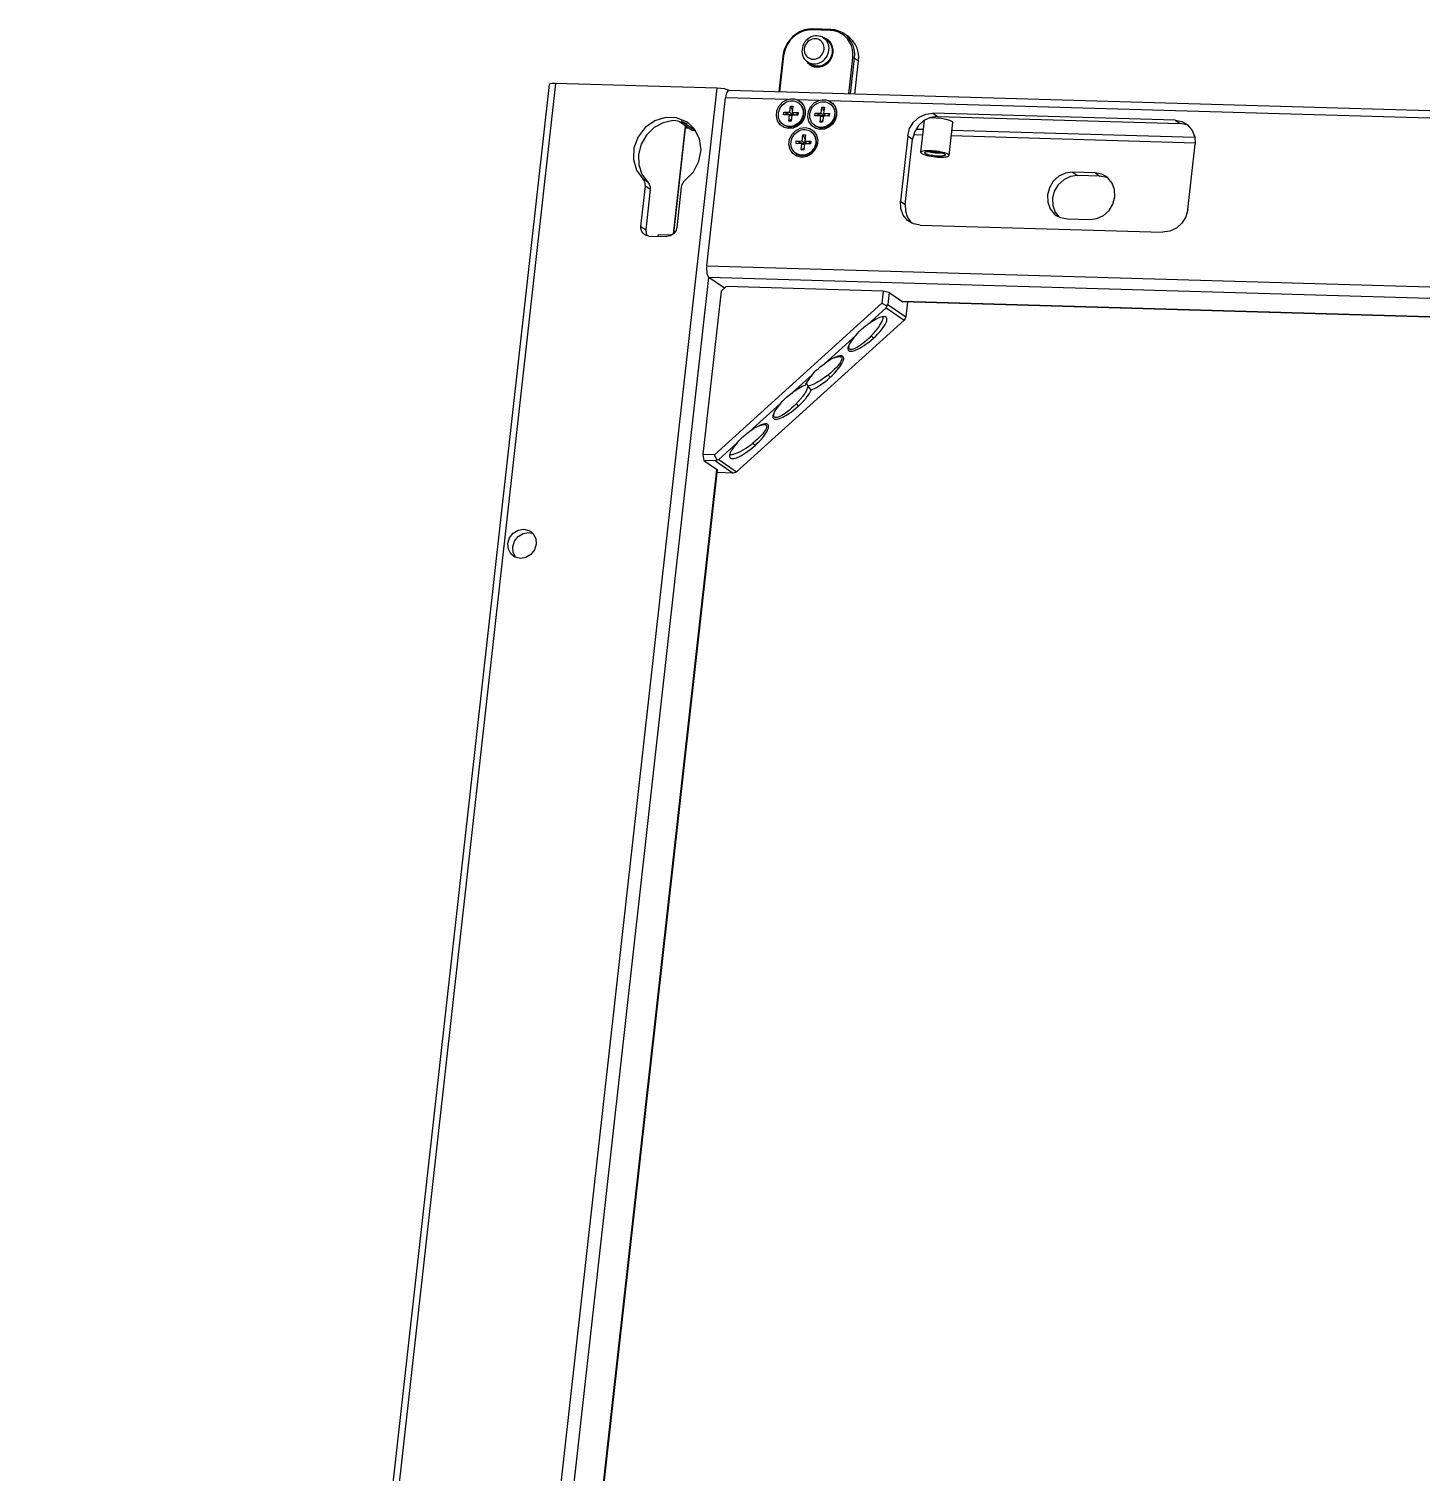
# Model space of a CAD drawing. Header units: millimetres. Extents: x -3132 to 28633, y 682 to 5849.
# Drawn here: x 20301 to 20532.8, y 2371 to 2611.2 of the extents above; entities that cross this region are included whole.
import ezdxf

# ---------------------------------------------------------------- set-up
doc = ezdxf.new("R2010")
doc.units = ezdxf.units.MM
doc.layers.add('02___PRT_ALL_AXES', color=7, linetype='Continuous')

msp = doc.modelspace()

# ---------------------------------------------------------------- linework, layer by layer
at = {"color": 7, "linetype": 'Continuous'}
for p, q in [((20431.514, 2611.213), (20431.407, 2611.036)), ((20434.396, 2610.949), (20431.407, 2611.036)), ((20434.504, 2611.126), (20431.514, 2611.213)), ((20434.504, 2611.126), (20434.396, 2610.949)), ((20433.419, 2609.669), (20433.297, 2609.701)), ((20433.318, 2609.689), (20433.861, 2609.312)), ((20434.053, 2609.369), (20433.665, 2609.611)), ((20433.861, 2609.312), (20433.924, 2609.267)), ((20434.381, 2609.049), (20434.053, 2609.369)), ((20437.371, 2609.954), (20436.719, 2610.406)), ((20426.508, 2606.681), (20425.844, 2600.739)), ((20426.651, 2606.731), (20425.981, 2600.735)), ((20426.508, 2606.681), (20426.651, 2606.731)), ((20437.491, 2600.399), (20438.161, 2606.395)), ((20437.802, 2600.39), (20438.467, 2606.332)), ((20438.467, 2606.332), (20438.161, 2606.395)), ((20438.467, 2606.332), (20439.119, 2605.879)), ((20430.518, 2605.791), (20430.581, 2605.745)), ((20430.581, 2605.745), (20431.125, 2605.368)), ((20430.933, 2605.311), (20431.321, 2605.069)), ((20431.325, 2605.246), (20431.125, 2605.368)), ((20438.503, 2600.37), (20439.119, 2605.879)), ((20387.621, 2601.943), (20300.995, 1827.119)), ((20388.668, 2602.142), (20302.042, 1827.319)), ((20328.948, 1826.534), (20415.574, 2601.358)), ((20415.574, 2601.358), (20388.668, 2602.142)), ((20413.842, 2571.78), (20416.97, 2599.758)), ((20417.014, 2600.054), (20416.97, 2599.758)), ((20427.274, 2599.457), (20416.97, 2599.758)), ((20417.078, 2600.324), (20417.014, 2600.054)), ((20729.075, 2591.9), (20417.56, 2600.98)), ((20428.938, 2599.409), (20429.549, 2599.007)), ((20432.506, 2599.305), (20428.938, 2599.409)), ((20429.1, 2598.909), (20429.208, 2598.834)), ((20429.1, 2598.909), (20429.157, 2598.868)), ((20434.17, 2599.256), (20434.781, 2598.855)), ((20711.284, 2591.179), (20434.17, 2599.256)), ((20426.625, 2596.919), (20426.674, 2597.354)), ((20427.612, 2596.89), (20426.625, 2596.919)), ((20426.674, 2597.354), (20427.66, 2597.325)), ((20427.497, 2595.864), (20427.612, 2596.89)), ((20427.66, 2597.325), (20427.775, 2598.351)), ((20427.66, 2597.325), (20427.771, 2597.239)), ((20427.771, 2597.239), (20427.871, 2597.159)), ((20427.775, 2598.351), (20428.194, 2598.339)), ((20427.871, 2597.159), (20427.956, 2597.091)), ((20428.03, 2596.878), (20427.916, 2595.852)), ((20427.956, 2597.091), (20428.023, 2597.036)), ((20427.978, 2596.872), (20428.028, 2596.857)), ((20429.017, 2596.849), (20428.03, 2596.878)), ((20428.194, 2598.339), (20428.079, 2597.313)), ((20428.079, 2597.313), (20429.066, 2597.284)), ((20428.321, 2596.902), (20428.314, 2596.87)), ((20429.066, 2597.284), (20429.017, 2596.849)), ((20431.857, 2596.766), (20431.906, 2597.202)), ((20432.844, 2596.738), (20431.857, 2596.766)), ((20431.906, 2597.202), (20432.892, 2597.173)), ((20432.729, 2595.712), (20432.844, 2596.738)), ((20432.892, 2597.173), (20433.007, 2598.199)), ((20432.892, 2597.173), (20433.002, 2597.086)), ((20433.002, 2597.086), (20433.102, 2597.007)), ((20433.007, 2598.199), (20433.425, 2598.187)), ((20433.102, 2597.007), (20433.187, 2596.938)), ((20433.262, 2596.726), (20433.147, 2595.7)), ((20433.187, 2596.938), (20433.255, 2596.883)), ((20433.21, 2596.719), (20433.26, 2596.705)), ((20434.249, 2596.697), (20433.262, 2596.726)), ((20433.425, 2598.187), (20433.311, 2597.161)), ((20433.311, 2597.161), (20434.297, 2597.132)), ((20433.553, 2596.749), (20433.545, 2596.717)), ((20434.297, 2597.132), (20434.249, 2596.697)), ((20434.331, 2598.757), (20434.44, 2598.681)), ((20434.331, 2598.757), (20434.389, 2598.715)), ((20451.475, 2597.193), (20452.291, 2596.627)), ((20491.835, 2596.016), (20451.475, 2597.193)), ((20452.291, 2596.627), (20492.65, 2595.451)), ((20408.817, 2596.408), (20406.984, 2596.462)), ((20408.29, 2577.073), (20410.299, 2595.045)), ((20408.377, 2577.181), (20410.334, 2594.689)), ((20410.482, 2595.743), (20408.817, 2596.408)), ((20409.294, 2595.742), (20409.057, 2595.844)), ((20411.4, 2594.281), (20409.294, 2595.742)), ((20411.967, 2594.22), (20409.614, 2595.853)), ((20409.628, 2595.843), (20410.602, 2595.428)), ((20410.833, 2594.674), (20410.334, 2594.689)), ((20410.68, 2595.613), (20410.482, 2595.743)), ((20426.775, 2595.182), (20426.591, 2595.294)), ((20426.591, 2595.294), (20426.7, 2595.219)), ((20427.916, 2595.852), (20427.497, 2595.864)), ((20431.189, 2594.122), (20431.246, 2594.08)), ((20431.189, 2594.122), (20431.297, 2594.046)), ((20432.007, 2595.03), (20431.823, 2595.142)), ((20431.823, 2595.142), (20431.932, 2595.066)), ((20433.147, 2595.7), (20432.729, 2595.712)), ((20448.732, 2594.53), (20449.917, 2594.495)), ((20452.032, 2596.412), (20452.86, 2596.324)), ((20454.651, 2594.357), (20495.091, 2593.179)), ((20454.687, 2595.801), (20454.83, 2595.6)), ((20454.83, 2595.6), (20454.785, 2595.553)), ((20491.835, 2596.016), (20492.65, 2595.451)), ((20493.783, 2595.227), (20492.65, 2595.451)), ((20494.051, 2595.086), (20493.783, 2595.227)), ((20428.714, 2592.131), (20428.763, 2592.567)), ((20429.701, 2592.103), (20428.714, 2592.131)), ((20428.763, 2592.567), (20429.75, 2592.538)), ((20429.586, 2591.077), (20429.701, 2592.103)), ((20429.75, 2592.538), (20429.864, 2593.564)), ((20429.75, 2592.538), (20429.86, 2592.451)), ((20429.86, 2592.451), (20429.96, 2592.372)), ((20429.864, 2593.564), (20430.283, 2593.552)), ((20429.96, 2592.372), (20430.045, 2592.303)), ((20430.12, 2592.091), (20430.005, 2591.065)), ((20430.045, 2592.303), (20430.112, 2592.248)), ((20430.068, 2592.084), (20430.117, 2592.07)), ((20431.106, 2592.062), (20430.12, 2592.091)), ((20430.283, 2593.552), (20430.168, 2592.526)), ((20430.168, 2592.526), (20431.155, 2592.497)), ((20430.41, 2592.114), (20430.403, 2592.082)), ((20431.155, 2592.497), (20431.106, 2592.062)), ((20447.304, 2593.416), (20446.087, 2582.536)), ((20446.903, 2581.97), (20448.119, 2592.85)), ((20447.304, 2593.416), (20448.119, 2592.85)), ((20449.81, 2593.538), (20448.313, 2593.582)), ((20495.143, 2592.217), (20454.544, 2593.4)), ((20493.921, 2581.141), (20495.137, 2592.022)), ((20428.68, 2590.507), (20428.789, 2590.431)), ((20428.864, 2590.395), (20428.681, 2590.507)), ((20430.005, 2591.065), (20429.586, 2591.077)), ((20453.444, 2590.38), (20453.515, 2590.318)), ((20474.749, 2587.353), (20475.564, 2586.788)), ((20478.486, 2587.244), (20474.749, 2587.353)), ((20478.486, 2587.244), (20479.301, 2586.679)), ((20402.878, 2578.337), (20403.628, 2585.048)), ((20404.027, 2585.703), (20403.212, 2586.269)), ((20404.443, 2584.482), (20403.628, 2585.048)), ((20404.443, 2584.482), (20403.693, 2577.772)), ((20409.607, 2584.873), (20408.857, 2578.163)), ((20479.301, 2586.679), (20475.564, 2586.788)), ((20480.435, 2586.455), (20479.301, 2586.679)), ((20480.703, 2586.314), (20480.435, 2586.455)), ((20446.136, 2581.33), (20446.087, 2582.536)), ((20446.087, 2582.536), (20446.903, 2581.97)), ((20402.878, 2578.337), (20403.693, 2577.772)), ((20447.781, 2579.085), (20447.977, 2578.912)), ((20449.39, 2578.541), (20489.749, 2577.365)), ((20473.88, 2579.582), (20477.617, 2579.473)), ((20404.199, 2576.739), (20407.188, 2576.652)), ((20405.76, 2576.694), (20405.793, 2576.987)), ((20405.793, 2576.987), (20408.045, 2576.922)), ((20413.842, 2571.78), (20725.357, 2562.7)), ((20414.138, 2569.857), (20334.466, 1857.236)), ((20416.792, 2568.059), (20414.212, 2569.849)), ((20725.726, 2560.769), (20414.212, 2569.849)), ((20416.224, 2567.565), (20417.058, 2568.321)), ((20443.217, 2567.558), (20417.058, 2568.321)), ((20416.224, 2567.565), (20413.183, 2540.365)), ((20442.993, 2565.549), (20415.116, 2540.309)), ((20443.217, 2567.558), (20442.993, 2565.549)), ((20442.993, 2565.549), (20443.832, 2565.094)), ((20444.236, 2567.348), (20443.217, 2567.558)), ((20443.832, 2565.094), (20444.012, 2565.338)), ((20444.236, 2567.348), (20444.012, 2565.338)), ((20444.012, 2565.338), (20446.974, 2563.283)), ((20444.236, 2567.348), (20446.519, 2565.764)), ((20446.383, 2565.858), (20700.434, 2558.453)), ((20700.432, 2558.432), (20446.414, 2565.837)), ((20446.519, 2565.764), (20446.551, 2565.753)), ((20447.257, 2565.812), (20446.974, 2563.283)), ((20443.731, 2564.795), (20440.65, 2562.005)), ((20443.832, 2565.094), (20443.731, 2564.795)), ((20443.731, 2564.795), (20446.693, 2562.74)), ((20446.873, 2562.984), (20446.693, 2562.74)), ((20446.974, 2563.283), (20446.873, 2562.984)), ((20418.817, 2537.5), (20446.693, 2562.74)), ((20438.648, 2560.192), (20433.452, 2555.488)), ((20437.64, 2558.756), (20437.738, 2558.979)), ((20437.878, 2559.225), (20437.72, 2558.978)), ((20437.738, 2558.979), (20437.818, 2559.132)), ((20441.236, 2560.118), (20441.605, 2559.741)), ((20435.069, 2556.485), (20435.18, 2556.528)), ((20431.45, 2553.675), (20428.136, 2550.675)), ((20434.039, 2553.601), (20434.408, 2553.224)), ((20430.865, 2551.569), (20430.691, 2551.751)), ((20431.255, 2551.161), (20430.865, 2551.569)), ((20426.133, 2548.862), (20420.938, 2544.158)), ((20428.756, 2548.823), (20428.722, 2548.787)), ((20428.722, 2548.787), (20429.091, 2548.411)), ((20428.817, 2548.886), (20428.756, 2548.823)), ((20428.876, 2548.949), (20428.817, 2548.886)), ((20428.923, 2548.999), (20428.876, 2548.949)), ((20428.977, 2549.058), (20428.923, 2548.999)), ((20429.039, 2549.125), (20428.977, 2549.058)), ((20429.109, 2549.202), (20429.039, 2549.125)), ((20429.091, 2548.411), (20429.134, 2548.45)), ((20429.134, 2548.45), (20429.181, 2548.493)), ((20429.181, 2548.493), (20429.234, 2548.542)), ((20429.234, 2548.542), (20429.284, 2548.588)), ((20429.284, 2548.588), (20429.347, 2548.648)), ((20429.347, 2548.648), (20429.398, 2548.697)), ((20429.398, 2548.697), (20429.456, 2548.753)), ((20429.456, 2548.753), (20429.52, 2548.816)), ((20429.52, 2548.816), (20429.594, 2548.889)), ((20429.594, 2548.889), (20429.679, 2548.975)), ((20425.126, 2547.425), (20425.224, 2547.649)), ((20425.363, 2547.894), (20425.206, 2547.648)), ((20425.224, 2547.649), (20425.304, 2547.802)), ((20422.554, 2545.154), (20422.666, 2545.197)), ((20418.936, 2542.345), (20415.854, 2539.555)), ((20421.524, 2542.271), (20421.894, 2541.894)), ((20413.183, 2540.365), (20413.368, 2539.399)), ((20415.116, 2540.309), (20413.183, 2540.365)), ((20413.368, 2539.399), (20415.651, 2537.815)), ((20415.301, 2539.343), (20413.368, 2539.399)), ((20415.538, 2539.477), (20415.116, 2540.309)), ((20415.301, 2539.343), (20415.538, 2539.477)), ((20415.301, 2539.343), (20418.263, 2537.288)), ((20415.538, 2539.477), (20415.854, 2539.555)), ((20415.854, 2539.555), (20418.817, 2537.5)), ((20342.404, 1883.975), (20415.506, 2537.831)), ((20415.561, 2537.825), (20342.459, 1883.969)), ((20418.263, 2537.288), (20415.509, 2537.368)), ((20418.579, 2537.366), (20418.263, 2537.288)), ((20418.579, 2537.366), (20418.817, 2537.5)), ((20384.188, 2527.388), (20384.937, 2527.207)), ((20380.745, 2525.574), (20381.029, 2526.505)), ((20380.819, 2524.632), (20380.745, 2525.574)), ((20381.635, 2524.066), (20381.56, 2525.008))]:
    msp.add_line(p, q, dxfattribs=at)
for points in [[(20431.514, 2611.213), (20430.806, 2611.176), (20430.103, 2611.025), (20429.422, 2610.764), (20428.779, 2610.399), (20428.191, 2609.939), (20427.671, 2609.396), (20427.234, 2608.783), (20426.889, 2608.115), (20426.645, 2607.408), (20426.508, 2606.681)], [(20431.407, 2611.036), (20430.734, 2611.001), (20430.066, 2610.858), (20429.419, 2610.61), (20428.808, 2610.263), (20428.249, 2609.827), (20427.756, 2609.311), (20427.34, 2608.728), (20427.013, 2608.093), (20426.781, 2607.422), (20426.651, 2606.731)], [(20438.161, 2606.395), (20438.186, 2607.09), (20438.106, 2607.77), (20437.922, 2608.42), (20437.639, 2609.023), (20437.263, 2609.564), (20436.806, 2610.03), (20436.276, 2610.41), (20435.688, 2610.694), (20435.056, 2610.875), (20434.396, 2610.949)], [(20436.719, 2610.406), (20436.483, 2610.558), (20435.864, 2610.857), (20435.199, 2611.048), (20434.504, 2611.126)], [(20433.318, 2609.689), (20433.118, 2609.811), (20432.831, 2609.936), (20432.527, 2610.016), (20432.21, 2610.049), (20431.888, 2610.034), (20431.568, 2609.973), (20431.255, 2609.865), (20430.957, 2609.714), (20430.678, 2609.522), (20430.426, 2609.293), (20430.204, 2609.033), (20430.018, 2608.745), (20429.872, 2608.437), (20429.767, 2608.114), (20429.707, 2607.782)], [(20433.376, 2607.82), (20433.386, 2608.088), (20433.355, 2608.35), (20433.284, 2608.601), (20433.175, 2608.833), (20433.03, 2609.043), (20432.852, 2609.224), (20432.646, 2609.371), (20432.418, 2609.481), (20432.174, 2609.55), (20431.919, 2609.578), (20431.66, 2609.564), (20431.403, 2609.508), (20431.154, 2609.412), (20430.919, 2609.279), (20430.704, 2609.11), (20430.513, 2608.911), (20430.355, 2608.688), (20430.228, 2608.444), (20430.138, 2608.184), (20430.088, 2607.916)], [(20432.215, 2604.853), (20432.687, 2604.887), (20433.151, 2605.016), (20433.591, 2605.233), (20433.988, 2605.532), (20434.327, 2605.9), (20434.596, 2606.324), (20434.784, 2606.786), (20434.885, 2607.27), (20434.893, 2607.757), (20434.809, 2608.227), (20434.636, 2608.664), (20434.381, 2609.049)], [(20433.665, 2609.611), (20433.232, 2609.765), (20433.181, 2609.772)], [(20434.192, 2607.652), (20434.206, 2607.984), (20434.174, 2608.311), (20434.097, 2608.626), (20433.977, 2608.923), (20433.815, 2609.194), (20433.615, 2609.436), (20433.381, 2609.643), (20433.318, 2609.689)], [(20433.93, 2609.41), (20433.72, 2609.538), (20433.419, 2609.669)], [(20433.924, 2609.267), (20434.157, 2609.06), (20434.357, 2608.819), (20434.519, 2608.548), (20434.64, 2608.252), (20434.717, 2607.936), (20434.749, 2607.608), (20434.735, 2607.275)], [(20434.847, 2607.271), (20434.862, 2607.621), (20434.829, 2607.964), (20434.748, 2608.295), (20434.622, 2608.606), (20434.452, 2608.891), (20434.242, 2609.145), (20433.996, 2609.362), (20433.93, 2609.41)], [(20438.467, 2606.332), (20438.493, 2607.063), (20438.408, 2607.779), (20438.215, 2608.463), (20437.917, 2609.098), (20437.522, 2609.667), (20437.04, 2610.158), (20436.719, 2610.406)], [(20439.119, 2605.879), (20439.145, 2606.61), (20439.061, 2607.327), (20438.867, 2608.011), (20438.569, 2608.645), (20438.174, 2609.215), (20437.692, 2609.706), (20437.371, 2609.954)], [(20429.707, 2607.782), (20429.693, 2607.45), (20429.725, 2607.123), (20429.802, 2606.808), (20429.922, 2606.512), (20430.084, 2606.24), (20430.284, 2605.998), (20430.518, 2605.791)], [(20430.088, 2607.916), (20430.078, 2607.648), (20430.109, 2607.385), (20430.18, 2607.135), (20430.289, 2606.903), (20430.435, 2606.692), (20430.613, 2606.511), (20430.818, 2606.365), (20431.046, 2606.255), (20431.29, 2606.186), (20431.545, 2606.158), (20431.804, 2606.172), (20432.061, 2606.228), (20432.31, 2606.324), (20432.545, 2606.457), (20432.76, 2606.626), (20432.951, 2606.825), (20433.11, 2607.048), (20433.236, 2607.292), (20433.326, 2607.552), (20433.376, 2607.82)], [(20430.581, 2605.745), (20430.781, 2605.623), (20431.068, 2605.498), (20431.372, 2605.419), (20431.689, 2605.386), (20432.011, 2605.4), (20432.331, 2605.462), (20432.644, 2605.569), (20432.942, 2605.72), (20433.221, 2605.912), (20433.473, 2606.141), (20433.695, 2606.402), (20433.881, 2606.689), (20434.027, 2606.998), (20434.132, 2607.321), (20434.192, 2607.652)], [(20431.056, 2605.269), (20431.266, 2605.142), (20431.567, 2605.011), (20431.887, 2604.927), (20432.219, 2604.892), (20432.557, 2604.907), (20432.893, 2604.972), (20433.221, 2605.084), (20433.534, 2605.243), (20433.826, 2605.444), (20434.091, 2605.683), (20434.324, 2605.957), (20434.519, 2606.258), (20434.674, 2606.582), (20434.784, 2606.923), (20434.847, 2607.271)], [(20434.735, 2607.275), (20434.675, 2606.943), (20434.571, 2606.62), (20434.424, 2606.311), (20434.238, 2606.025), (20434.017, 2605.764), (20433.764, 2605.535), (20433.486, 2605.343), (20433.188, 2605.192), (20432.875, 2605.085), (20432.555, 2605.023), (20432.233, 2605.008), (20431.916, 2605.041), (20431.612, 2605.121), (20431.325, 2605.246)], [(20430.472, 2605.831), (20430.605, 2605.631), (20430.933, 2605.311)], [(20430.554, 2605.765), (20430.744, 2605.535), (20430.99, 2605.318), (20431.056, 2605.269)], [(20431.321, 2605.069), (20431.754, 2604.914), (20432.215, 2604.853)], [(20388.668, 2602.142), (20388.137, 2602.13), (20387.77, 2602.062), (20387.621, 2601.943)], [(20417.532, 2600.974), (20417.29, 2601.085), (20416.79, 2601.217), (20416.188, 2601.312), (20415.574, 2601.358)], [(20417.56, 2600.98), (20417.466, 2600.961), (20417.356, 2600.883), (20417.252, 2600.746), (20417.158, 2600.558), (20417.078, 2600.324)], [(20425.538, 2597.6), (20425.909, 2598.4), (20426.512, 2599.045), (20427.274, 2599.457)], [(20425.79, 2597.162), (20425.845, 2597.465), (20425.941, 2597.762), (20426.075, 2598.045), (20426.245, 2598.307), (20426.448, 2598.546), (20426.68, 2598.756), (20426.935, 2598.932), (20427.208, 2599.07), (20427.495, 2599.169), (20427.789, 2599.226), (20428.084, 2599.239), (20428.374, 2599.209), (20428.653, 2599.136), (20428.916, 2599.021), (20429.1, 2598.909)], [(20427.274, 2599.457), (20427.828, 2599.571), (20428.417, 2599.554), (20428.938, 2599.409)], [(20429.157, 2598.868), (20429.371, 2598.679), (20429.554, 2598.458), (20429.703, 2598.209), (20429.813, 2597.938), (20429.885, 2597.648), (20429.914, 2597.347), (20429.901, 2597.042)], [(20429.549, 2599.007), (20429.991, 2598.42), (20430.224, 2597.703), (20430.223, 2596.928)], [(20430.77, 2597.448), (20431.141, 2598.247), (20431.744, 2598.892), (20432.506, 2599.305)], [(20431.022, 2597.009), (20431.077, 2597.313), (20431.173, 2597.609), (20431.307, 2597.892), (20431.477, 2598.155), (20431.68, 2598.394), (20431.912, 2598.604), (20432.167, 2598.779), (20432.44, 2598.918), (20432.727, 2599.017), (20433.021, 2599.073), (20433.316, 2599.086), (20433.606, 2599.056), (20433.885, 2598.983), (20434.148, 2598.869), (20434.331, 2598.757)], [(20432.506, 2599.305), (20433.06, 2599.419), (20433.649, 2599.402), (20434.17, 2599.256)], [(20426.753, 2594.795), (20426.088, 2595.249), (20425.633, 2595.925), (20425.442, 2596.741), (20425.538, 2597.6)], [(20426.591, 2595.294), (20426.534, 2595.336), (20426.32, 2595.525), (20426.137, 2595.746), (20425.988, 2595.995), (20425.877, 2596.266), (20425.806, 2596.555), (20425.777, 2596.856), (20425.79, 2597.162)], [(20426.674, 2597.354), (20426.786, 2597.307), (20426.896, 2597.262), (20427.005, 2597.218), (20427.111, 2597.175), (20427.216, 2597.134), (20427.319, 2597.095), (20427.42, 2597.057), (20427.521, 2597.021), (20427.622, 2596.986), (20427.721, 2596.952), (20427.814, 2596.922), (20427.9, 2596.895), (20427.978, 2596.872)], [(20426.7, 2595.219), (20426.883, 2595.107), (20427.146, 2594.993), (20427.425, 2594.919), (20427.715, 2594.889), (20428.01, 2594.902), (20428.304, 2594.959), (20428.591, 2595.057), (20428.864, 2595.196), (20429.12, 2595.372), (20429.351, 2595.581), (20429.554, 2595.82), (20429.724, 2596.084), (20429.859, 2596.367), (20429.955, 2596.663), (20430.009, 2596.966)], [(20429.901, 2597.042), (20429.846, 2596.738), (20429.75, 2596.442), (20429.615, 2596.159), (20429.445, 2595.896), (20429.242, 2595.657), (20429.011, 2595.447), (20428.756, 2595.272), (20428.483, 2595.133), (20428.196, 2595.034), (20427.902, 2594.978), (20427.607, 2594.965), (20427.317, 2594.995), (20427.037, 2595.068), (20426.775, 2595.182)], [(20427.612, 2596.89), (20427.671, 2596.869), (20427.727, 2596.85), (20427.781, 2596.833), (20427.832, 2596.817), (20427.88, 2596.803), (20427.922, 2596.792), (20427.96, 2596.783), (20427.994, 2596.775), (20428.018, 2596.771)], [(20427.775, 2598.351), (20427.827, 2598.249), (20427.876, 2598.149), (20427.923, 2598.049), (20427.968, 2597.951), (20428.01, 2597.853), (20428.05, 2597.757), (20428.087, 2597.661), (20428.111, 2597.596)], [(20428.023, 2597.036), (20428.077, 2596.991), (20428.1, 2596.971), (20428.121, 2596.954), (20428.14, 2596.937), (20428.157, 2596.922), (20428.173, 2596.908), (20428.187, 2596.895), (20428.201, 2596.883), (20428.212, 2596.873)], [(20428.079, 2597.313), (20428.113, 2597.27), (20428.145, 2597.228), (20428.174, 2597.188), (20428.2, 2597.15), (20428.223, 2597.114), (20428.243, 2597.082), (20428.259, 2597.054), (20428.273, 2597.028), (20428.285, 2597.005), (20428.294, 2596.984), (20428.302, 2596.965), (20428.308, 2596.948), (20428.313, 2596.932), (20428.317, 2596.918), (20428.32, 2596.904), (20428.322, 2596.891), (20428.324, 2596.88), (20428.324, 2596.869)], [(20428.263, 2597.048), (20428.263, 2597.044), (20428.275, 2596.976), (20428.283, 2596.912), (20428.287, 2596.871)], [(20429.066, 2597.284), (20429.046, 2597.241), (20429.025, 2597.2), (20429, 2597.16), (20428.972, 2597.121), (20428.941, 2597.084), (20428.906, 2597.049), (20428.868, 2597.015), (20428.826, 2596.983), (20428.779, 2596.952), (20428.728, 2596.923), (20428.675, 2596.897), (20428.621, 2596.874), (20428.587, 2596.862)], [(20430.223, 2596.928), (20429.991, 2596.171), (20429.549, 2595.504), (20428.94, 2594.993)], [(20430.009, 2596.966), (20430.023, 2597.271), (20429.994, 2597.571), (20429.923, 2597.86), (20429.812, 2598.131), (20429.664, 2598.381), (20429.481, 2598.602), (20429.266, 2598.792), (20429.208, 2598.834)], [(20431.984, 2594.642), (20431.319, 2595.096), (20430.864, 2595.772), (20430.673, 2596.588), (20430.77, 2597.448)], [(20431.823, 2595.142), (20431.766, 2595.183), (20431.552, 2595.372), (20431.369, 2595.593), (20431.22, 2595.842), (20431.109, 2596.113), (20431.038, 2596.403), (20431.009, 2596.704), (20431.022, 2597.009)], [(20431.906, 2597.202), (20432.018, 2597.155), (20432.128, 2597.109), (20432.236, 2597.065), (20432.343, 2597.023), (20432.448, 2596.982), (20432.551, 2596.943), (20432.652, 2596.905), (20432.753, 2596.868), (20432.854, 2596.833), (20432.952, 2596.8), (20433.046, 2596.769), (20433.132, 2596.742), (20433.21, 2596.719)], [(20431.932, 2595.066), (20432.115, 2594.955), (20432.378, 2594.84), (20432.657, 2594.767), (20432.947, 2594.737), (20433.242, 2594.75), (20433.536, 2594.806), (20433.822, 2594.905), (20434.096, 2595.044), (20434.351, 2595.219), (20434.583, 2595.429), (20434.786, 2595.668), (20434.956, 2595.931), (20435.091, 2596.214), (20435.186, 2596.51), (20435.241, 2596.814)], [(20435.133, 2596.889), (20435.078, 2596.586), (20434.982, 2596.289), (20434.847, 2596.006), (20434.677, 2595.744), (20434.474, 2595.505), (20434.243, 2595.295), (20433.988, 2595.119), (20433.714, 2594.981), (20433.428, 2594.882), (20433.134, 2594.825), (20432.839, 2594.812), (20432.549, 2594.842), (20432.269, 2594.915), (20432.007, 2595.03)], [(20432.844, 2596.738), (20432.903, 2596.717), (20432.959, 2596.698), (20433.013, 2596.68), (20433.064, 2596.664), (20433.112, 2596.651), (20433.154, 2596.64), (20433.192, 2596.63), (20433.226, 2596.623), (20433.25, 2596.618)], [(20433.007, 2598.199), (20433.059, 2598.097), (20433.108, 2597.996), (20433.155, 2597.897), (20433.2, 2597.798), (20433.242, 2597.701), (20433.282, 2597.604), (20433.319, 2597.508), (20433.342, 2597.444)], [(20433.255, 2596.883), (20433.309, 2596.838), (20433.332, 2596.819), (20433.352, 2596.801), (20433.371, 2596.785), (20433.389, 2596.77), (20433.404, 2596.756), (20433.419, 2596.743), (20433.432, 2596.731), (20433.444, 2596.72)], [(20433.311, 2597.161), (20433.345, 2597.117), (20433.376, 2597.075), (20433.405, 2597.035), (20433.432, 2596.997), (20433.455, 2596.962), (20433.475, 2596.93), (20433.491, 2596.901), (20433.505, 2596.876), (20433.516, 2596.853), (20433.526, 2596.832), (20433.534, 2596.813), (20433.54, 2596.796), (20433.545, 2596.78), (20433.549, 2596.765), (20433.552, 2596.752), (20433.554, 2596.739), (20433.556, 2596.727), (20433.556, 2596.717)], [(20433.495, 2596.895), (20433.495, 2596.892), (20433.506, 2596.824), (20433.515, 2596.759), (20433.519, 2596.718)], [(20434.297, 2597.132), (20434.278, 2597.089), (20434.256, 2597.047), (20434.231, 2597.007), (20434.203, 2596.969), (20434.172, 2596.932), (20434.138, 2596.896), (20434.1, 2596.863), (20434.058, 2596.83), (20434.011, 2596.799), (20433.96, 2596.77), (20433.907, 2596.744), (20433.853, 2596.721), (20433.819, 2596.709)], [(20435.455, 2596.776), (20435.223, 2596.018), (20434.78, 2595.351), (20434.172, 2594.841)], [(20434.389, 2598.715), (20434.603, 2598.526), (20434.786, 2598.305), (20434.934, 2598.056), (20435.045, 2597.785), (20435.116, 2597.496), (20435.146, 2597.195), (20435.133, 2596.889)], [(20435.241, 2596.814), (20435.254, 2597.119), (20435.225, 2597.418), (20435.155, 2597.707), (20435.044, 2597.979), (20434.896, 2598.228), (20434.712, 2598.45), (20434.498, 2598.639), (20434.44, 2598.681)], [(20434.781, 2598.855), (20435.223, 2598.267), (20435.456, 2597.551), (20435.455, 2596.776)], [(20447.304, 2593.416), (20447.621, 2594.611), (20448.273, 2595.679), (20449.196, 2596.515), (20450.299, 2597.036), (20451.475, 2597.193)], [(20452.291, 2596.627), (20451.115, 2596.47), (20450.011, 2595.949), (20449.088, 2595.113), (20448.436, 2594.046), (20448.119, 2592.85)], [(20406.984, 2596.462), (20405.181, 2595.898), (20403.601, 2594.778), (20402.411, 2593.221), (20401.738, 2591.394), (20401.654, 2589.491), (20402.167, 2587.716), (20403.212, 2586.269)], [(20408.274, 2595.942), (20406.611, 2595.597), (20405.078, 2594.771), (20403.808, 2593.536), (20402.912, 2592.002), (20402.47, 2590.303), (20402.519, 2588.586), (20403.056, 2587.004)], [(20409.057, 2595.844), (20408.686, 2595.924), (20408.274, 2595.942)], [(20410.293, 2586.062), (20411.653, 2587.439), (20412.559, 2589.173), (20412.899, 2591.068), (20412.638, 2592.923), (20411.803, 2594.539), (20410.68, 2595.613)], [(20410.345, 2595.013), (20410.347, 2595.001), (20410.334, 2594.689)], [(20412.006, 2594.193), (20411.706, 2594.246), (20411.4, 2594.281)], [(20428.94, 2594.993), (20428.224, 2594.688), (20427.47, 2594.62), (20426.753, 2594.795)], [(20427.497, 2595.864), (20427.564, 2595.899), (20427.629, 2595.936), (20427.691, 2595.975), (20427.752, 2596.016), (20427.81, 2596.06), (20427.865, 2596.106), (20427.919, 2596.156), (20427.954, 2596.191)], [(20427.628, 2592.815), (20428.002, 2593.618), (20428.61, 2594.264), (20429.378, 2594.675), (20430.213, 2594.801)], [(20427.879, 2592.374), (20427.934, 2592.678), (20428.03, 2592.974), (20428.165, 2593.257), (20428.335, 2593.52), (20428.538, 2593.759), (20428.769, 2593.969), (20429.024, 2594.144), (20429.298, 2594.283), (20429.584, 2594.382), (20429.878, 2594.438), (20430.173, 2594.451), (20430.463, 2594.421), (20430.743, 2594.348), (20431.005, 2594.234), (20431.189, 2594.122)], [(20430.213, 2594.801), (20431.014, 2594.627), (20431.685, 2594.175)], [(20431.246, 2594.08), (20431.46, 2593.891), (20431.643, 2593.67), (20431.792, 2593.421), (20431.903, 2593.15), (20431.974, 2592.861), (20432.003, 2592.56), (20431.99, 2592.254)], [(20431.685, 2594.175), (20432.145, 2593.497), (20432.338, 2592.677), (20432.242, 2591.814)], [(20434.172, 2594.841), (20433.455, 2594.536), (20432.702, 2594.467), (20431.984, 2594.642)], [(20432.729, 2595.712), (20432.796, 2595.747), (20432.861, 2595.783), (20432.923, 2595.822), (20432.983, 2595.864), (20433.041, 2595.908), (20433.097, 2595.954), (20433.15, 2596.003), (20433.185, 2596.039)], [(20451.001, 2596.417), (20451.253, 2596.435), (20452.032, 2596.412)], [(20452.86, 2596.324), (20453.639, 2596.18), (20454.273, 2595.999), (20454.687, 2595.801)], [(20491.835, 2596.016), (20492.968, 2595.792), (20493.679, 2595.418)], [(20493.679, 2595.418), (20493.948, 2595.21), (20494.679, 2594.326), (20495.089, 2593.228), (20495.137, 2592.022)], [(20429.657, 2589.827), (20428.855, 2590.001), (20428.184, 2590.454), (20427.724, 2591.131), (20427.531, 2591.951), (20427.628, 2592.815)], [(20428.681, 2590.507), (20428.623, 2590.548), (20428.409, 2590.737), (20428.226, 2590.958), (20428.077, 2591.207), (20427.967, 2591.478), (20427.896, 2591.768), (20427.866, 2592.069), (20427.879, 2592.374)], [(20428.763, 2592.567), (20428.875, 2592.52), (20428.986, 2592.474), (20429.094, 2592.43), (20429.2, 2592.388), (20429.305, 2592.347), (20429.408, 2592.308), (20429.51, 2592.27), (20429.61, 2592.233), (20429.711, 2592.198), (20429.81, 2592.165), (20429.903, 2592.134), (20429.989, 2592.107), (20430.068, 2592.084)], [(20428.789, 2590.431), (20428.972, 2590.32), (20429.235, 2590.205), (20429.514, 2590.132), (20429.804, 2590.102), (20430.099, 2590.115), (20430.393, 2590.171), (20430.68, 2590.27), (20430.953, 2590.409), (20431.209, 2590.584), (20431.44, 2590.794), (20431.643, 2591.033), (20431.814, 2591.296), (20431.948, 2591.579), (20432.044, 2591.875), (20432.099, 2592.179)], [(20431.99, 2592.254), (20431.935, 2591.951), (20431.839, 2591.654), (20431.705, 2591.371), (20431.535, 2591.109), (20431.332, 2590.87), (20431.1, 2590.66), (20430.845, 2590.484), (20430.572, 2590.346), (20430.285, 2590.247), (20429.991, 2590.19), (20429.696, 2590.177), (20429.406, 2590.207), (20429.127, 2590.28), (20428.864, 2590.395)], [(20432.242, 2591.814), (20431.867, 2591.01), (20431.259, 2590.364), (20430.491, 2589.953), (20429.657, 2589.827)], [(20429.701, 2592.103), (20429.76, 2592.082), (20429.816, 2592.063), (20429.87, 2592.045), (20429.922, 2592.029), (20429.969, 2592.016), (20430.011, 2592.005), (20430.049, 2591.995), (20430.083, 2591.988), (20430.108, 2591.983)], [(20429.864, 2593.564), (20429.916, 2593.462), (20429.965, 2593.361), (20430.012, 2593.262), (20430.057, 2593.163), (20430.099, 2593.066), (20430.139, 2592.969), (20430.176, 2592.873), (20430.2, 2592.809)], [(20430.112, 2592.248), (20430.166, 2592.203), (20430.189, 2592.184), (20430.21, 2592.166), (20430.229, 2592.15), (20430.246, 2592.135), (20430.262, 2592.121), (20430.276, 2592.108), (20430.29, 2592.096), (20430.301, 2592.085)], [(20430.168, 2592.526), (20430.202, 2592.482), (20430.234, 2592.44), (20430.263, 2592.4), (20430.289, 2592.362), (20430.312, 2592.327), (20430.332, 2592.295), (20430.349, 2592.266), (20430.362, 2592.241), (20430.374, 2592.218), (20430.383, 2592.197), (20430.391, 2592.178), (20430.398, 2592.161), (20430.403, 2592.145), (20430.407, 2592.13), (20430.41, 2592.117), (20430.412, 2592.104), (20430.413, 2592.092), (20430.413, 2592.082)], [(20430.352, 2592.26), (20430.353, 2592.257), (20430.364, 2592.189), (20430.372, 2592.124), (20430.377, 2592.083)], [(20431.155, 2592.497), (20431.136, 2592.454), (20431.114, 2592.412), (20431.089, 2592.372), (20431.061, 2592.334), (20431.03, 2592.297), (20430.995, 2592.261), (20430.957, 2592.228), (20430.915, 2592.195), (20430.868, 2592.164), (20430.818, 2592.135), (20430.764, 2592.109), (20430.71, 2592.086), (20430.676, 2592.074)], [(20432.099, 2592.179), (20432.112, 2592.484), (20432.083, 2592.783), (20432.012, 2593.072), (20431.902, 2593.344), (20431.753, 2593.593), (20431.57, 2593.815), (20431.356, 2594.004), (20431.297, 2594.046)], [(20429.586, 2591.077), (20429.653, 2591.112), (20429.718, 2591.148), (20429.781, 2591.187), (20429.841, 2591.229), (20429.899, 2591.273), (20429.954, 2591.319), (20430.008, 2591.368), (20430.043, 2591.404)], [(20450.23, 2590.473), (20450.156, 2590.54), (20450.127, 2590.603), (20450.146, 2590.661), (20450.177, 2590.691)], [(20450.177, 2590.691), (20450.21, 2590.713), (20450.319, 2590.757), (20450.469, 2590.792), (20450.656, 2590.817), (20450.876, 2590.831), (20451.122, 2590.835), (20451.387, 2590.827), (20451.665, 2590.808), (20451.947, 2590.779), (20452.227, 2590.74), (20452.495, 2590.693), (20452.746, 2590.639), (20452.972, 2590.578), (20453.167, 2590.514), (20453.326, 2590.447), (20453.444, 2590.38)], [(20453.515, 2590.318), (20453.547, 2590.251), (20453.528, 2590.192), (20453.464, 2590.141), (20453.355, 2590.097), (20453.205, 2590.062), (20453.018, 2590.037), (20452.798, 2590.022), (20452.552, 2590.019), (20452.287, 2590.026), (20452.009, 2590.045), (20451.727, 2590.074), (20451.447, 2590.113), (20451.178, 2590.16), (20450.928, 2590.215), (20450.702, 2590.275), (20450.507, 2590.339), (20450.348, 2590.406), (20450.23, 2590.473)], [(20453.031, 2590.559), (20453.017, 2590.554), (20452.885, 2590.528), (20452.724, 2590.511), (20452.536, 2590.503), (20452.329, 2590.504), (20452.108, 2590.515), (20451.88, 2590.535), (20451.652, 2590.564), (20451.431, 2590.6), (20451.224, 2590.643), (20451.037, 2590.691), (20450.875, 2590.743), (20450.744, 2590.797), (20450.703, 2590.82)], [(20403.056, 2587.004), (20404.286, 2585.356), (20404.429, 2584.937), (20404.443, 2584.482)], [(20474.749, 2587.353), (20473.573, 2587.197), (20472.47, 2586.675), (20471.547, 2585.84), (20470.895, 2584.772), (20470.578, 2583.576), (20470.626, 2582.37), (20471.036, 2581.272), (20471.767, 2580.388), (20472.036, 2580.18)], [(20480.331, 2586.646), (20479.62, 2587.021), (20478.486, 2587.244)], [(20403.628, 2585.048), (20403.614, 2585.503), (20403.471, 2585.922), (20403.212, 2586.269)], [(20410.293, 2586.062), (20409.958, 2585.733), (20409.723, 2585.325), (20409.607, 2584.873)], [(20475.564, 2586.788), (20474.388, 2586.631), (20473.285, 2586.11), (20472.362, 2585.274), (20471.71, 2584.206), (20471.393, 2583.011), (20471.442, 2581.805), (20471.851, 2580.706), (20472.479, 2579.947)], [(20477.617, 2579.473), (20478.793, 2579.629), (20479.897, 2580.151), (20480.82, 2580.986), (20481.472, 2582.054), (20481.789, 2583.25), (20481.74, 2584.456), (20481.33, 2585.554), (20480.6, 2586.438), (20480.331, 2586.646)], [(20447.545, 2579.139), (20447.276, 2579.347), (20446.546, 2580.231), (20446.136, 2581.33)], [(20446.903, 2581.97), (20446.925, 2580.91), (20447.226, 2579.925), (20447.781, 2579.085)], [(20472.036, 2580.18), (20472.747, 2579.806), (20473.88, 2579.582)], [(20493.921, 2581.141), (20493.604, 2579.946), (20492.952, 2578.878), (20492.029, 2578.043), (20490.925, 2577.521), (20489.749, 2577.365)], [(20403.46, 2576.98), (20403.193, 2577.225), (20402.925, 2577.739), (20402.878, 2578.337)], [(20403.693, 2577.772), (20403.74, 2577.173), (20403.933, 2576.804)], [(20408.857, 2578.163), (20408.677, 2577.572), (20408.296, 2577.077), (20407.774, 2576.754), (20407.188, 2576.652)], [(20449.39, 2578.541), (20448.256, 2578.765), (20447.545, 2579.139)], [(20404.199, 2576.739), (20403.64, 2576.874), (20403.46, 2576.98)], [(20413.842, 2571.78), (20413.819, 2571.47), (20413.817, 2571.157), (20413.837, 2570.853), (20413.878, 2570.571), (20413.939, 2570.32), (20414.017, 2570.111), (20414.109, 2569.952), (20414.212, 2569.849)], [(20446.551, 2565.753), (20446.563, 2565.754), (20446.607, 2565.783), (20446.636, 2565.83)], [(20443.238, 2563.314), (20443.061, 2563.287), (20442.858, 2563.235), (20442.628, 2563.158), (20442.368, 2563.05), (20442.078, 2562.912), (20441.758, 2562.738), (20441.41, 2562.529), (20441.04, 2562.285), (20440.65, 2562.005)], [(20441.236, 2560.118), (20441.591, 2560.498), (20441.92, 2560.878), (20442.215, 2561.247), (20442.471, 2561.595), (20442.686, 2561.915), (20442.858, 2562.203), (20442.992, 2562.459), (20443.091, 2562.682), (20443.159, 2562.875), (20443.199, 2563.041), (20443.21, 2563.115)], [(20441.605, 2559.741), (20441.978, 2560.091), (20442.34, 2560.456), (20442.657, 2560.802), (20442.938, 2561.137), (20443.184, 2561.457), (20443.387, 2561.75), (20443.547, 2562.013), (20443.67, 2562.25), (20443.758, 2562.459), (20443.814, 2562.642), (20443.842, 2562.8), (20443.844, 2562.935), (20443.822, 2563.048), (20443.778, 2563.14), (20443.713, 2563.214), (20443.633, 2563.265)], [(20443.21, 2563.115), (20443.215, 2563.181), (20443.209, 2563.297), (20443.206, 2563.309)], [(20443.633, 2563.265), (20443.519, 2563.303), (20443.39, 2563.319), (20443.238, 2563.314)], [(20438.648, 2560.192), (20438.931, 2560.52), (20439.239, 2560.848), (20439.575, 2561.174)], [(20439.575, 2561.174), (20439.939, 2561.491), (20440.298, 2561.768), (20440.65, 2562.005)], [(20437.72, 2558.978), (20437.703, 2558.95), (20437.567, 2558.704), (20437.468, 2558.486), (20437.401, 2558.294), (20437.364, 2558.128), (20437.354, 2557.986), (20437.368, 2557.865), (20437.404, 2557.766), (20437.462, 2557.686), (20437.542, 2557.626), (20437.642, 2557.584), (20437.763, 2557.562), (20437.907, 2557.56), (20438.075, 2557.579), (20438.269, 2557.622), (20438.49, 2557.69), (20438.74, 2557.787), (20439.02, 2557.915), (20439.329, 2558.076), (20439.667, 2558.273), (20440.034, 2558.508), (20440.416, 2558.774), (20440.808, 2559.069), (20441.216, 2559.401), (20441.605, 2559.741)], [(20441.236, 2560.118), (20440.865, 2559.747), (20440.489, 2559.398), (20440.118, 2559.079), (20439.766, 2558.798), (20439.439, 2558.558), (20439.138, 2558.358), (20438.868, 2558.196), (20438.629, 2558.07), (20438.419, 2557.976), (20438.236, 2557.911), (20438.078, 2557.871), (20437.942, 2557.853), (20437.827, 2557.855), (20437.731, 2557.876), (20437.653, 2557.915), (20437.593, 2557.973), (20437.549, 2558.048), (20437.524, 2558.143), (20437.518, 2558.259), (20437.523, 2558.327)], [(20437.523, 2558.327), (20437.533, 2558.398), (20437.573, 2558.563), (20437.64, 2558.756)], [(20438.648, 2560.192), (20438.35, 2559.849), (20438.093, 2559.525), (20437.878, 2559.225)], [(20435.196, 2556.545), (20434.88, 2556.395), (20434.561, 2556.221), (20434.213, 2556.012), (20433.843, 2555.768), (20433.452, 2555.488)], [(20435.938, 2556.685), (20436.036, 2556.676), (20436.135, 2556.651), (20436.213, 2556.61), (20436.273, 2556.554), (20436.313, 2556.482), (20436.332, 2556.393), (20436.33, 2556.286), (20436.304, 2556.159), (20436.25, 2556.01), (20436.165, 2555.837), (20436.045, 2555.638), (20435.885, 2555.41), (20435.682, 2555.155), (20435.434, 2554.875), (20435.141, 2554.573), (20434.811, 2554.258), (20434.439, 2553.929), (20434.039, 2553.601)], [(20434.408, 2553.224), (20434.781, 2553.575), (20435.142, 2553.939), (20435.459, 2554.285), (20435.741, 2554.62), (20435.987, 2554.941), (20436.189, 2555.233), (20436.349, 2555.497), (20436.472, 2555.733), (20436.56, 2555.943), (20436.617, 2556.125), (20436.645, 2556.283), (20436.647, 2556.418), (20436.625, 2556.531), (20436.581, 2556.624), (20436.515, 2556.697), (20436.429, 2556.751), (20436.322, 2556.786), (20436.192, 2556.802), (20436.04, 2556.797), (20435.864, 2556.77)], [(20435.18, 2556.528), (20435.407, 2556.601), (20435.604, 2556.65), (20435.772, 2556.677), (20435.915, 2556.685), (20435.938, 2556.685)], [(20435.864, 2556.77), (20435.661, 2556.719), (20435.43, 2556.641), (20435.196, 2556.545)], [(20431.45, 2553.675), (20431.173, 2553.357), (20430.93, 2553.054), (20430.723, 2552.77), (20430.551, 2552.509), (20430.414, 2552.273), (20430.309, 2552.06), (20430.233, 2551.87)], [(20434.039, 2553.601), (20433.613, 2553.276), (20433.182, 2552.972), (20432.764, 2552.699), (20432.368, 2552.46), (20432, 2552.258), (20431.668, 2552.093), (20431.372, 2551.963), (20431.112, 2551.865), (20430.886, 2551.795), (20430.691, 2551.751)], [(20431.45, 2553.675), (20431.721, 2554.002), (20432.03, 2554.33), (20432.378, 2554.657)], [(20432.378, 2554.657), (20432.739, 2554.963), (20433.099, 2555.238), (20433.452, 2555.488)], [(20430.233, 2551.87), (20430.006, 2551.785), (20429.753, 2551.674), (20429.475, 2551.535), (20429.172, 2551.366), (20428.845, 2551.166), (20428.498, 2550.935), (20428.136, 2550.675)], [(20430.691, 2551.751), (20430.657, 2551.587), (20430.593, 2551.393), (20430.498, 2551.17), (20430.384, 2550.944), (20430.267, 2550.74), (20430.154, 2550.557), (20430.046, 2550.393), (20429.944, 2550.245), (20429.848, 2550.112), (20429.758, 2549.992), (20429.674, 2549.882), (20429.596, 2549.783), (20429.524, 2549.692), (20429.457, 2549.61), (20429.395, 2549.534), (20429.337, 2549.466), (20429.284, 2549.403), (20429.235, 2549.346), (20429.189, 2549.294), (20429.147, 2549.246), (20429.109, 2549.202)], [(20429.679, 2548.975), (20429.727, 2549.024), (20429.779, 2549.077), (20429.835, 2549.136), (20429.896, 2549.2), (20429.962, 2549.271), (20430.033, 2549.349), (20430.109, 2549.434), (20430.191, 2549.527), (20430.279, 2549.63), (20430.373, 2549.743), (20430.473, 2549.868), (20430.581, 2550.006), (20430.694, 2550.159), (20430.812, 2550.329), (20430.935, 2550.518), (20431.058, 2550.729), (20431.171, 2550.952), (20431.255, 2551.161)], [(20430.691, 2551.751), (20430.682, 2551.798), (20430.653, 2551.869), (20430.603, 2551.964), (20430.53, 2552.086), (20430.431, 2552.238), (20430.411, 2552.266)], [(20431.255, 2551.161), (20431.505, 2551.255), (20431.786, 2551.38), (20432.097, 2551.54), (20432.439, 2551.737), (20432.81, 2551.973), (20433.198, 2552.242), (20433.596, 2552.541), (20434.011, 2552.878), (20434.408, 2553.224)], [(20428.722, 2548.787), (20428.351, 2548.416), (20427.974, 2548.068), (20427.604, 2547.749), (20427.252, 2547.468), (20426.925, 2547.228), (20426.624, 2547.027), (20426.354, 2546.865), (20426.115, 2546.74), (20425.905, 2546.646), (20425.722, 2546.58), (20425.564, 2546.54), (20425.428, 2546.522), (20425.313, 2546.525), (20425.217, 2546.546), (20425.139, 2546.585), (20425.078, 2546.642), (20425.035, 2546.717), (20425.01, 2546.812), (20425.003, 2546.928), (20425.009, 2546.997)], [(20426.133, 2548.862), (20425.835, 2548.518), (20425.579, 2548.195), (20425.363, 2547.894)], [(20426.133, 2548.862), (20426.417, 2549.19), (20426.725, 2549.518), (20427.061, 2549.843)], [(20427.061, 2549.843), (20427.425, 2550.161), (20427.784, 2550.437), (20428.136, 2550.675)], [(20425.206, 2547.648), (20425.189, 2547.62), (20425.053, 2547.374), (20424.954, 2547.155), (20424.887, 2546.964), (20424.85, 2546.797), (20424.839, 2546.655), (20424.853, 2546.535), (20424.89, 2546.436), (20424.948, 2546.356), (20425.027, 2546.295), (20425.127, 2546.254), (20425.249, 2546.231), (20425.393, 2546.229), (20425.561, 2546.248), (20425.755, 2546.291), (20425.976, 2546.359), (20426.226, 2546.456), (20426.505, 2546.584), (20426.814, 2546.745), (20427.153, 2546.942), (20427.52, 2547.177), (20427.902, 2547.443), (20428.294, 2547.739), (20428.702, 2548.071), (20429.091, 2548.411)], [(20425.009, 2546.997), (20425.019, 2547.067), (20425.058, 2547.232), (20425.126, 2547.425)], [(20419.863, 2543.327), (20420.225, 2543.632), (20420.584, 2543.908), (20420.938, 2544.158)], [(20422.682, 2545.215), (20422.366, 2545.064), (20422.046, 2544.891), (20421.698, 2544.681), (20421.328, 2544.437), (20420.938, 2544.158)], [(20423.423, 2545.354), (20423.521, 2545.346), (20423.62, 2545.32), (20423.699, 2545.28), (20423.759, 2545.223), (20423.798, 2545.152), (20423.818, 2545.063), (20423.816, 2544.956), (20423.789, 2544.829), (20423.735, 2544.68), (20423.651, 2544.507), (20423.531, 2544.307), (20423.371, 2544.08), (20423.168, 2543.825), (20422.92, 2543.544), (20422.627, 2543.242), (20422.297, 2542.927), (20421.925, 2542.598), (20421.524, 2542.271)], [(20421.894, 2541.894), (20422.266, 2542.244), (20422.628, 2542.609), (20422.945, 2542.955), (20423.227, 2543.289), (20423.473, 2543.61), (20423.675, 2543.903), (20423.835, 2544.166), (20423.958, 2544.402), (20424.046, 2544.612), (20424.103, 2544.795), (20424.131, 2544.953), (20424.133, 2545.087), (20424.111, 2545.2), (20424.067, 2545.293), (20424.001, 2545.366), (20423.915, 2545.421), (20423.807, 2545.456), (20423.678, 2545.471), (20423.526, 2545.467), (20423.35, 2545.439)], [(20422.666, 2545.197), (20422.893, 2545.271), (20423.089, 2545.319), (20423.258, 2545.347), (20423.401, 2545.355), (20423.423, 2545.354)], [(20423.35, 2545.439), (20423.146, 2545.388), (20422.916, 2545.31), (20422.682, 2545.215)], [(20417.658, 2540.01), (20417.693, 2539.919), (20417.751, 2539.839), (20417.83, 2539.779), (20417.93, 2539.737), (20418.051, 2539.715), (20418.195, 2539.712), (20418.364, 2539.732), (20418.557, 2539.774), (20418.778, 2539.843), (20419.028, 2539.94), (20419.308, 2540.068), (20419.617, 2540.229), (20419.955, 2540.426), (20420.322, 2540.66), (20420.705, 2540.927), (20421.096, 2541.222), (20421.504, 2541.554), (20421.894, 2541.894)], [(20418.936, 2542.345), (20418.638, 2542.002), (20418.382, 2541.678), (20418.166, 2541.377), (20417.991, 2541.103), (20417.856, 2540.857), (20417.756, 2540.638), (20417.689, 2540.447)], [(20417.886, 2540.394), (20417.913, 2540.393), (20418.057, 2540.402), (20418.227, 2540.43), (20418.424, 2540.479), (20418.651, 2540.553), (20418.911, 2540.655), (20419.206, 2540.787), (20419.534, 2540.953), (20419.895, 2541.154), (20420.283, 2541.39), (20420.692, 2541.658), (20421.11, 2541.954), (20421.524, 2542.271)], [(20418.936, 2542.345), (20419.209, 2542.675), (20419.52, 2543.004), (20419.863, 2543.327)], [(20417.689, 2540.447), (20417.652, 2540.281), (20417.642, 2540.138), (20417.658, 2540.01)], [(20417.686, 2540.43), (20417.691, 2540.427), (20417.791, 2540.402), (20417.886, 2540.394)], [(20415.551, 2537.737), (20415.607, 2537.743), (20415.659, 2537.762), (20415.674, 2537.782)], [(20415.674, 2537.782), (20415.674, 2537.787), (20415.651, 2537.815)], [(20381.029, 2526.505), (20381.628, 2527.285), (20382.451, 2527.793), (20383.373, 2527.953), (20384.253, 2527.741), (20384.537, 2527.575)], [(20381.56, 2525.008), (20381.844, 2525.94), (20382.443, 2526.719), (20383.266, 2527.227), (20384.188, 2527.388)], [(20384.537, 2527.575), (20384.957, 2527.188), (20385.379, 2526.379), (20385.453, 2525.437)], [(20381.661, 2523.436), (20381.241, 2523.823), (20380.819, 2524.632)], [(20385.453, 2525.437), (20385.169, 2524.505), (20384.57, 2523.726), (20383.747, 2523.217), (20382.825, 2523.057), (20381.945, 2523.27), (20381.661, 2523.436)], [(20382.077, 2523.238), (20382.056, 2523.257), (20381.635, 2524.066)]]:
    msp.add_lwpolyline(points, dxfattribs=at)
at = {"layer": '02___PRT_ALL_AXES', "color": 7, "linetype": 'Continuous'}
for p, q in [((20449.492, 2590.689), (20450.083, 2595.983)), ((20454.182, 2590.164), (20454.791, 2595.604))]:
    msp.add_line(p, q, dxfattribs=at)
for points in [[(20449.492, 2590.689), (20449.508, 2590.736), (20449.582, 2590.806), (20449.711, 2590.865), (20449.892, 2590.914), (20450.122, 2590.951), (20450.393, 2590.976)], [(20449.632, 2590.491), (20449.534, 2590.577), (20449.492, 2590.66), (20449.492, 2590.689)], [(20449.632, 2590.491), (20449.785, 2590.403), (20449.988, 2590.316), (20450.236, 2590.231), (20450.524, 2590.152), (20450.845, 2590.079), (20451.19, 2590.014), (20451.55, 2589.96), (20451.918, 2589.917), (20452.284, 2589.887), (20452.639, 2589.87), (20452.974, 2589.867), (20453.281, 2589.878), (20453.552, 2589.902), (20453.781, 2589.939), (20453.963, 2589.988), (20454.092, 2590.048), (20454.165, 2590.117), (20454.182, 2590.164)], [(20450.393, 2590.976), (20450.7, 2590.986), (20451.035, 2590.983), (20451.39, 2590.966), (20451.756, 2590.936), (20452.124, 2590.893), (20452.484, 2590.839), (20452.829, 2590.775), (20453.149, 2590.702)], [(20453.149, 2590.702), (20453.438, 2590.622), (20453.686, 2590.537), (20453.889, 2590.45), (20454.042, 2590.362)], [(20454.182, 2590.164), (20454.182, 2590.194), (20454.14, 2590.276), (20454.042, 2590.362)]]:
    msp.add_lwpolyline(points, dxfattribs=at)

doc.saveas('drawing.dxf')
